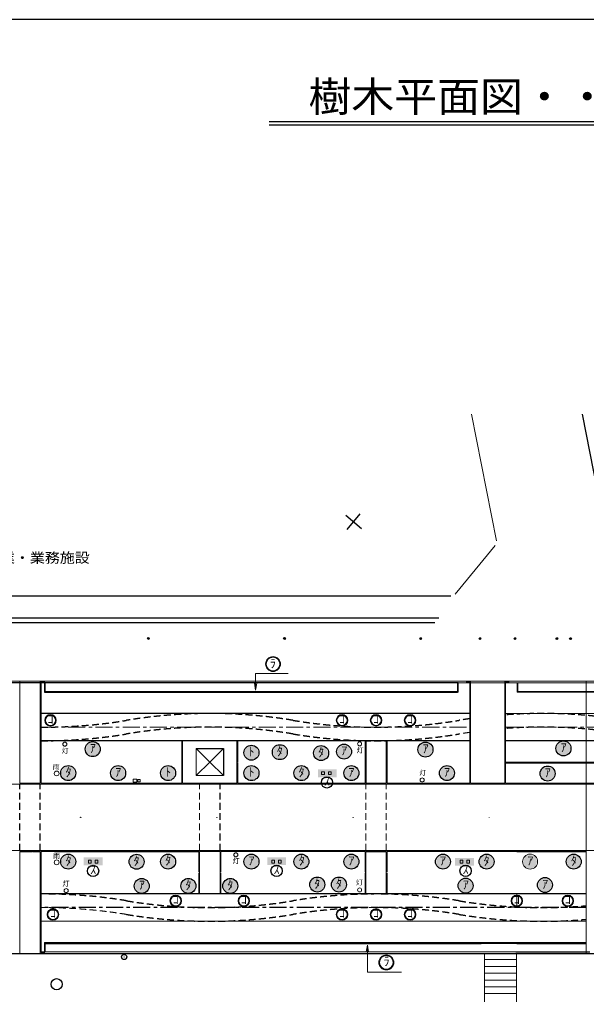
# Model space of a CAD drawing. Units: millimetres, scale not verified. Extents: x -200250 to 200250, y -138500 to 140234.
# Drawn here: x -64340 to 18932, y -2924 to 140234 of the extents above; entities that cross this region are included whole.
import ezdxf
from ezdxf.enums import TextEntityAlignment as Align

# ---------------------------------------------------------------- set-up
doc = ezdxf.new("R2010")
doc.units = ezdxf.units.MM
doc.header["$LTSCALE"] = 500
doc.header["$PDMODE"] = 32
doc.header["$PDSIZE"] = 250
doc.linetypes.add('CHAIN1', pattern=[8, 5, -1, 1, -1])
doc.linetypes.add('DASHED2', pattern=[3, 2, -1])
for name, color, linetype in [('0-0_現況', 4, 'Continuous'), ('1-0_現況', 4, 'Continuous'), ('1-1_ｺﾝﾀｰ', 4, 'Continuous'), ('1-6_計画区域', 4, 'Continuous'), ('1-C_公園CL', 4, 'Continuous'), ('2-1_流域', 4, 'Continuous'), ('2-4', 4, 'Continuous'), ('8-0_計画管', 94, 'Continuous')]:
    doc.layers.add(name, color=color, linetype=linetype)
doc.layers.add('1-3_現況4', color=7, linetype='Continuous', lineweight=9)
doc.styles.add('ＭＳ ゴシック', font='')
doc.styles.get('ＭＳ ゴシック').set_extended_font_data('MS Gothic')

msp = doc.modelspace()

# ---------------------------------------------------------------- hatches: boundary and pattern name
at = {"layer": '8-0_計画管'}
for points in [[(-52587, 33101.8, 1), (-54587, 33101.8, 1)], [(-29273.1, 32583, 1), (-31273.1, 32583, 1)], [(-25106.1, 32657, 1), (-27106.1, 32657, 1)], [(-19039.4, 32522.2, 1), (-21039.4, 32522.2, 1)], [(-15681.3, 32734.8, 1), (-17681.3, 32734.8, 1)], [(-3716.4, 33038.2, 1), (-5716.4, 33038.2, 1)], [(16550.9, 33206.7, 1), (14550.9, 33206.7, 1)], [(-56190.2, 29583, 1), (-58190.2, 29583, 1)], [(-48851.7, 29583, 1), (-50851.7, 29583, 1)], [(-41513.1, 29583, 1), (-43513.1, 29583, 1)], [(-29273.1, 29583, 1), (-31273.1, 29583, 1)], [(-21934.6, 29583, 1), (-23934.6, 29583, 1)], [(-14596, 29583, 1), (-16596, 29583, 1)], [(-557.9, 29583, 1), (-2557.9, 29583, 1)], [(14214.1, 29521.7, 1), (12214.1, 29521.7, 1)], [(-56190.2, 16582.7, 1), (-58190.2, 16582.7, 1)], [(-46144.5, 16569, 1), (-48144.5, 16569, 1)], [(-41513.1, 16582.7, 1), (-43513.1, 16582.7, 1)], [(-29273.1, 16582.7, 1), (-31273.1, 16582.7, 1)], [(-21934.6, 16582.7, 1), (-23934.6, 16582.7, 1)], [(-14596, 16582.7, 1), (-16596, 16582.7, 1)], [(-1144.2, 16582.7, 1), (-3144.2, 16582.7, 1)], [(5255.8, 16582.7, 1), (3255.8, 16582.7, 1)], [(11655.8, 16582.7, 1), (9655.8, 16582.7, 1)], [(18055.5, 16583, 1), (16055.5, 16583, 1)], [(-45389, 13018.1, 1), (-47389, 13018.1, 1)], [(-38534.9, 13022.6, 1), (-40534.9, 13022.6, 1)], [(-32378.3, 13022.6, 1), (-34378.3, 13022.6, 1)], [(-19608.3, 13222.4, 1), (-21608.3, 13222.4, 1)], [(-16417.7, 13222.4, 1), (-18417.7, 13222.4, 1)], [(2181.2, 13055.9, 1), (181.2, 13055.9, 1)], [(13834.3, 13154.2, 1), (11834.3, 13154.2, 1)]]:
    msp.add_hatch(color=256, dxfattribs=at).paths.add_polyline_path(points)

# ---------------------------------------------------------------- linework, layer by layer
at = {"layer": '0-0_現況'}
for p, q in [((-27660.8, 125274.4), (27660.9, 125274.4)), ((-27660.8, 124774.3), (27660.9, 124774.3))]:
    msp.add_line(p, q, dxfattribs=at)
at = {"layer": '0-0_現況', "color": 5}
msp.add_lwpolyline([(200250, -138500), (200250, 140233.6), (-200250, 140233.6), (-200250, -138500)], close=True, dxfattribs=at)
at = {"layer": '1-0_現況'}
for p, q in [((22239.9, 62312.9), (18355.8, 82303)), ((-16421.9, 67442.3), (-14121.1, 65517.2)), ((-16234.2, 65329.3), (-14309.1, 67630.3)), ((-987.4, 55582.8), (-117941.9, 55583.8))]:
    msp.add_line(p, q, dxfattribs=at)
for centre, radius in [((-45421.8, 49374.8), 37.6), ((-25420.8, 49356.9), 37.6), ((-5421.3, 49339), 37.6), ((3284.7, 49331.2), 37.6), ((8429.6, 49326.6), 37.6), ((14578.2, 49321.1), 37.6), ((16579.1, 49319.4), 37.6), ((-19183.6, 28212.4), 825.7), ((-53524.5, 15229.4), 825.7), ((-26590.3, 15234.5), 825.7), ((1168.7, 15234.5), 825.7)]:
    msp.add_circle(centre, radius, dxfattribs=at)
at = {"layer": '1-0_現況', "color": 2}
for centre, radius in [((-55350.5, 23082.9), 9), ((-55350.5, 23082.9), 9), ((-35350.5, 23082.9), 9), ((-35350.5, 23082.9), 9), ((-15350.6, 23082.9), 9), ((-48973.9, 2583.5), 375), ((-48973.9, 2583.5), 15)]:
    msp.add_circle(centre, radius, dxfattribs=at)
at = {"layer": '1-0_現況'}
for p in [(-45421.8, 49374.8), (-25420.8, 49356.9), (-5421.3, 49339), (3284.7, 49331.2), (8429.6, 49326.6), (14578.2, 49321.1), (16579.1, 49319.4)]:
    msp.add_point(p, dxfattribs=at)
at = {"layer": '1-1_ｺﾝﾀｰ'}
for p, q in [((-60570.5, 41583), (-30.4, 41583)), ((8869.5, 41583), (14649.4, 41583)), ((-60570.5, 4583), (3455.1, 4583)), ((8695.1, 4583), (14649.4, 4583))]:
    msp.add_line(p, q, dxfattribs=at)
at = {"layer": '1-3_現況4', "color": 4}
for p, q in [((2056.1, 82303.5), (5694.8, 63670)), ((5528.3, 63012.4), (-349.1, 55870.5)), ((65739.1, 43083), (-121852.8, 43082.6)), ((-64300.5, 42842.7), (-64300.5, 43082.7)), ((-61300.5, 42842.7), (-61300.5, 43082.7)), ((-60903.4, 42962.7), (-61208.3, 42962.7)), ((-60903.4, 42990.1), (-60903.4, 42938.9)), ((-60844.4, 43007.8), (-60844.4, 42921.2)), ((-60785.4, 43035.3), (-60785.4, 42893.7)), ((-60690.5, 42842.7), (-60690.5, 43082.7)), ((-29666.8, 44185.5), (-29666.8, 41783.4)), ((-29666.8, 44185.5), (-24862.7, 44185.5)), ((1309.5, 42842.9), (1309.5, 43082.9)), ((1416.5, 42892.8), (1416.5, 43034.4)), ((1475.6, 42920.3), (1475.6, 43006.9)), ((1534.6, 42938), (1534.6, 42989.1)), ((1534.6, 42965.3), (1839.5, 42965.3)), ((1919.5, 42842.9), (1919.5, 43082.9)), ((6919.5, 42842.9), (6919.5, 43082.9)), ((7315.3, 42962.7), (7010.4, 42962.7)), ((7315.3, 42990.1), (7315.3, 42938.9)), ((7374.3, 43007.8), (7374.3, 42921.2)), ((7433.3, 43035.3), (7433.3, 42893.7)), ((7529.5, 42842.9), (7529.5, 43082.9)), ((18867.5, 43082.9), (18867.5, 3083.6)), ((-64300.5, 28083), (-64300.5, 42842.8)), ((-61300.5, 28083), (-61300.5, 42842.7)), ((-61180.5, 34332.8), (-61180.5, 42842.8)), ((-60690.5, 42842.7), (-60690.5, 41463)), ((-60570.5, 42842.7), (-60570.5, 41583)), ((-29666.8, 41783.4), (-29840.5, 42768.2)), ((-29666.8, 41783.4), (-29493.2, 42768.2)), ((-30.4, 41583), (-30.4, 42842.9)), ((89.5, 42842.9), (89.5, 41463)), ((89.5, 42842.9), (24649.5, 42842.9)), ((1799.5, 37586.3), (1799.5, 42842.9)), ((1919.5, 28083), (1919.5, 42842.9)), ((6919.5, 28083), (6919.5, 42842.9)), ((7039.5, 38159.9), (7039.5, 42842.9)), ((8749.5, 41463), (8749.5, 42842.9)), ((8869.5, 41583), (8869.5, 42842.9)), ((8869.5, 41583), (24529.5, 41583)), ((-30.4, 41463), (89.5, 41463)), ((8749.5, 41463), (24529.5, 41463)), ((1799.5, 37586.3), (1799.5, 34333)), ((7039.5, 38333), (24529.5, 38333)), ((7039.5, 31203), (7039.5, 38159.9)), ((-61180.5, 28083), (-61180.5, 34332.9)), ((-40513.1, 28083), (-40513.1, 34332.9)), ((-38393.1, 33207.9), (-38393.1, 29207.9)), ((-13596, 34333), (-13596, 28083)), ((-10476, 34333), (-10476, 28083)), ((-10356, 34333), (-10356, 28083)), ((1799.5, 34333), (1799.5, 28083)), ((7039.5, 31083), (7039.5, 28083)), ((-34393.1, 29207.9), (-38393.1, 29207.9)), ((-18965.6, 29783), (-18565.6, 29783)), ((-64300.5, 27963), (-125388.9, 27963)), ((-64300.5, 27963), (24649.5, 27963)), ((-62430.2, 28083), (-62310.2, 28083)), ((-59310.2, 28083), (-59190.2, 28083)), ((-10356, 28083), (1799.5, 28083)), ((5089.6, 28083), (6919.5, 28083)), ((5089.6, 28083), (5209.5, 28083)), ((7039.5, 28083), (24529.5, 28083)), ((18867.5, 18083), (18867.5, 26773.2)), ((-125389.1, 18203), (-64300.5, 18203)), ((-64300.5, 18203), (-61300.5, 18203)), ((-64300.5, 18083), (-64300.5, 3323.1)), ((-62430.2, 18083), (-62310.2, 18083)), ((-61300.5, 18203), (24649.5, 18203)), ((-61300.5, 18083), (-61300.5, 9899.9)), ((-61180.5, 18083), (-61180.5, 3323.2)), ((-61180.5, 18083), (-59310.2, 18083)), ((-59310.2, 18083), (-59190.2, 18083)), ((-38013.1, 15083), (-38013.1, 18083)), ((-37893.1, 11833), (-37893.1, 18083)), ((-37893.1, 18083), (-34893.1, 18083)), ((-34893.1, 11833), (-34893.1, 18083)), ((-34773.1, 18083), (-13595.9, 18083)), ((-13595.9, 15083), (-13595.9, 18083)), ((-10476, 11833), (-10476, 18083)), ((-10355.9, 15083), (-10355.9, 18083)), ((8695.1, 18083), (-10355.9, 18083)), ((18867.5, 18083), (18867.5, 4703)), ((-53220.9, 16382.7), (-53220.9, 16782.7)), ((-52820.9, 16382.7), (-53220.9, 16382.7)), ((-38013.1, 11833), (-38013.1, 14963)), ((-13595.9, 11833), (-13595.9, 14963)), ((-10355.9, 11833), (-10355.9, 14963)), ((-40393.2, 11833), (-42393.2, 11833)), ((8695.1, 11833), (8695.1, 9926.2)), ((-61300.5, 9899.9), (-61300.5, 3323.2)), ((-12976.1, 9833.1), (-10976.1, 9833.1)), ((18867.5, 7833), (-61180.5, 7833)), ((-60690.5, 4703), (3455.1, 4703)), ((-60690.5, 3323.2), (-60690.5, 4703)), ((-60570.5, 3323.2), (-60570.5, 4583)), ((-13243.7, 4317.2), (-13417.4, 3332.4)), ((-13243.7, 4317.2), (-13070.1, 3332.4)), ((-13243.7, 368.1), (-13243.7, 4317.2)), ((3455.1, 4703), (8695.1, 4703)), ((3455.1, 4583), (8695.1, 4583)), ((18867.5, 4583), (18867.5, 3323.6)), ((-64300.5, 3323.1), (-64300.5, 3083.1)), ((-61300.5, 3323.2), (-61300.5, 3083.2)), ((-60903.4, 3203.1), (-61208.3, 3203.1)), ((-61180.5, 3323.2), (-60690.5, 3323.2)), ((-60903.4, 3175.8), (-60903.4, 3226.9)), ((-60844.4, 3158.1), (-60844.4, 3244.6)), ((-60785.3, 3130.5), (-60785.3, 3272.2)), ((-60690.5, 3323.2), (-60690.5, 3083.2)), ((8575.1, 3323.5), (-60570.5, 3323.5)), ((3935.4, 3082.5), (3935.4, -10585.6)), ((8663.1, -15457.2), (8663.1, 3082.7)), ((3935.4, 2202.7), (8663.1, 2202.7)), ((-13243.7, 368.1), (-8223.9, 368.1)), ((3935.4, 1202.7), (8663.1, 1202.7)), ((3935.4, 202.7), (8663.1, 202.7)), ((3935.4, -797.3), (8663.1, -797.3)), ((3935.4, -1797.3), (8663.1, -1797.3)), ((3935.4, -2797.3), (8663.1, -2797.3))]:
    msp.add_line(p, q, dxfattribs=at)
at = {"layer": '1-3_現況4', "color": 4, "linetype": 'CHAIN1'}
for p, q in [((-61180.5, 36333), (1799.5, 36333)), ((7039.5, 36333), (24649.5, 36333))]:
    msp.add_line(p, q, dxfattribs=at)
at = {"layer": '1-3_現況4', "color": 4, "linetype": 'DASHED2'}
for p, q in [((-37893.1, 18203), (-37893.1, 27963)), ((-13476, 18203), (-13476, 27963)), ((-10476, 18203), (-10476, 27963))]:
    msp.add_line(p, q, dxfattribs=at)
at = {"layer": '1-3_現況4'}
msp.add_line((3935.4, 2717.4), (3935.4, 3082.5), dxfattribs=at)
at = {"layer": '1-3_現況4', "color": 4}
for points in [[(-47130.5, 28273.1), (-47630.5, 28273.1), (-47630.5, 28673), (-47130.5, 28673)], [(-46605.5, 28298.1), (-46955.5, 28298.1), (-46955.5, 28648.1), (-46605.5, 28648.1)], [(-19965.6, 29783), (-19565.6, 29783), (-19565.6, 29383), (-19965.6, 29383)], [(-54220.9, 16782.7), (-53820.9, 16782.7), (-53820.9, 16382.7), (-54220.9, 16382.7)], [(-27303.8, 16782.7), (-26903.8, 16782.7), (-26903.8, 16382.7), (-27303.8, 16382.7)], [(-26303.8, 16782.7), (-25903.8, 16782.7), (-25903.8, 16382.7), (-26303.8, 16382.7)], [(355.8, 16782.7), (755.8, 16782.7), (755.8, 16382.7), (355.8, 16382.7)], [(1355.8, 16782.7), (1755.8, 16782.7), (1755.8, 16382.7), (1355.8, 16382.7)]]:
    msp.add_lwpolyline(points, close=True, dxfattribs=at)
for points in [[(-18565.6, 29783), (-18565.6, 29383), (-18965.6, 29383), (-18965.6, 29783)], [(-53220.9, 16782.7), (-52820.9, 16782.7), (-52820.9, 16382.7)]]:
    msp.add_lwpolyline(points, dxfattribs=at)
at = {"layer": '1-3_現況4'}
for centre in [(-45390, 49332.7), (-25388.9, 49332.7), (-5389.4, 49332.7), (3316.6, 49332.7), (8461.5, 49332.7), (14610.1, 49332.7), (16611, 49332.8)]:
    msp.add_circle(centre, 37.6, dxfattribs=at)
at = {"layer": '1-3_現況4', "color": 4}
for centre, radius in [((-27104.6, 45598.1), 1100), ((-27104.6, 45598.1), 1000), ((-59790.7, 37332.8), 850), ((-59790.7, 37332.8), 750), ((-16976.1, 37332.8), 850), ((-16976.1, 37332.8), 750), ((-11976.1, 37332.8), 850), ((-11976.1, 37332.8), 750), ((-6976.1, 37332.8), 850), ((-6976.1, 37332.8), 750), ((-57680.5, 33833), 300), ((-14396, 33883), 300), ((-58880.5, 29533), 350), ((-5200.5, 28583), 300), ((-32573.1, 17583), 300), ((10655.8, 16582.7), 1100), ((-58880.5, 16483), 350), ((-57480.5, 12333), 300), ((-41393.2, 10833), 850), ((-41393.2, 10833), 750), ((-31393.2, 10833), 850), ((-31393.2, 10833), 750), ((-14395.9, 12433), 300), ((8694.9, 10833.1), 850), ((8694.9, 10833.1), 750), ((16185.9, 10833.1), 850), ((16185.9, 10833.1), 750), ((-59420, 8833), 850), ((-59420, 8833), 750), ((-16976.1, 8833.1), 850), ((-16976.1, 8833.1), 750), ((-11976, 8833.1), 850), ((-11976, 8833.1), 750), ((-6976.1, 8833.1), 850), ((-6976.1, 8833.1), 750), ((-10465.8, 1780.7), 1100), ((-10465.8, 1780.7), 1000)]:
    msp.add_circle(centre, radius, dxfattribs=at)
at = {"layer": '1-3_現況4', "color": 2}
for centre, radius in [((-55350.5, 23082.9), 9), ((-55350.5, 23082.9), 9), ((-35350.5, 23082.9), 9), ((-35350.5, 23082.9), 9), ((4649.5, 23083), 9), ((18867.5, 23083), 9), ((18867.5, 23083), 9), ((-48973.9, 2583.5), 375), ((-48973.9, 2583.5), 15)]:
    msp.add_circle(centre, radius, dxfattribs=at)
at = {"layer": '1-3_現況4', "color": 4, "linetype": 'DASHED2'}
for centre, start, end in [((12441, -38666.6), 98.15706, 99.36836), ((-60810, -65166.8), 80.63179, 90.28305)]:
    msp.add_arc(centre, 75000, start, end, dxfattribs=at)
at = {"layer": '1-3_現況4', "color": 4}
for p in [(-45390, 49332.7), (-25388.9, 49332.7), (-5389.4, 49332.7), (3316.6, 49332.7), (8461.5, 49332.7), (14610.1, 49332.7), (16611, 49332.8)]:
    msp.add_point(p, dxfattribs=at)
at = {"layer": '1-6_計画区域'}
msp.add_lwpolyline([(-125389.3, 6618.8), (-121852.7, 3082.8), (65739.2, 3083.8)], dxfattribs=at)
at = {"layer": '1-C_公園CL'}
for p, q in [((-118274.5, 52373.9), (-2778.7, 52373.9)), ((-117558.7, 51704.1), (-3331.4, 51704.1))]:
    msp.add_line(p, q, dxfattribs=at)
at = {"layer": '2-1_流域'}
for p, q in [((89.5, 42842.9), (-121242.7, 42842.6)), ((-60570.5, 41583), (-30.4, 41583)), ((-60690.5, 41463), (-30.4, 41463)), ((1799.5, 38333), (-61180.5, 38332.9)), ((1799.5, 34333), (-61180.5, 34332.8)), ((-40393.1, 28083), (-40393.1, 34332.9)), ((-36393.1, 31207.9), (-38393.1, 33207.9)), ((-38393.1, 33207.9), (-34393.1, 33207.9)), ((-36393.1, 31207.9), (-34393.1, 33207.9)), ((-34393.1, 33207.9), (-34393.1, 29207.9)), ((-32393.1, 28083), (-32393.1, 34332.9)), ((-32273.1, 31203), (-32273.1, 34332.9)), ((-13476, 34332.9), (-13476, 28083)), ((24649.5, 34333), (7039.5, 34333)), ((-36393.1, 31207.9), (-38393.1, 29207.9)), ((-36393.1, 31207.9), (-34393.1, 29207.9)), ((-32273.1, 28083), (-32273.1, 31083)), ((7039.5, 31203), (24529.5, 31203)), ((7039.5, 31083), (24529.5, 31083)), ((-64300.5, 28083), (-62430.2, 28083)), ((-62310.2, 28083), (-61300.5, 28083)), ((-61180.5, 28083), (-59310.2, 28083)), ((-59190.2, 28083), (-40513.1, 28083)), ((-40393.1, 28083), (-32393.1, 28083)), ((-32273.1, 28083), (-13596, 28083)), ((-13476, 28083), (-10476, 28083)), ((1919.5, 28083), (5089.6, 28083)), ((-64300.5, 18083), (-62430.2, 18083)), ((-62310.2, 18083), (-61300.5, 18083)), ((-59190.2, 18083), (-38013.1, 18083)), ((-34773.1, 15083), (-34773.1, 18083)), ((-13476, 11833), (-13476, 18083)), ((-13476, 18083), (-10476, 18083)), ((8695.1, 18083), (18867.5, 18083)), ((-34773.1, 11833), (-34773.1, 14963)), ((-10356, 11833), (-10356, 14963)), ((18867.5, 11833), (-61180.5, 11833)), ((-60570.5, 4583), (3455.1, 4583)), ((8695.1, 4703), (18867.5, 4703)), ((8695.1, 4583), (18867.5, 4583)), ((8575.1, 3323.5), (19409.4, 3323.6))]:
    msp.add_line(p, q, dxfattribs=at)
at = {"layer": '2-1_流域', "linetype": 'DASHED2'}
for p, q in [((-64300.5, 18203), (-64300.5, 27963)), ((-61300.5, 18203), (-61300.5, 27963)), ((-34893.1, 18203), (-34893.1, 27963))]:
    msp.add_line(p, q, dxfattribs=at)
at = {"layer": '2-1_流域', "linetype": 'CHAIN1'}
msp.add_line((18867.5, 9833), (-61180.5, 9833), dxfattribs=at)
at = {"layer": '2-1_流域'}
for centre in [(-30273.1, 32583), (-57190.2, 29583), (-49851.7, 29583), (-42513.1, 29583), (-30273.1, 29583), (-22934.6, 29583), (-15596, 29583), (-1557.9, 29583), (-57190.2, 16582.7), (-42513.1, 16582.7), (-30273.1, 16582.7), (-22934.6, 16582.7), (-15596, 16582.7), (-2144.2, 16582.7), (4255.8, 16582.7), (17055.5, 16583)]:
    msp.add_circle(centre, 1100, dxfattribs=at)
at = {"layer": '2-1_流域', "linetype": 'DASHED2'}
for centre, start, end in [((-60810.2, 111332.6), 269.71712, 279.36832), ((-36393.1, -36666.7), 80.6317, 99.36836), ((-11976.1, 111332.7), 260.63171, 279.36832), ((12441, -36666.7), 98.15701, 99.36836), ((12441, -36666.7), 80.63173, 94.12881), ((-36393.1, -38666.7), 80.6317, 99.36836), ((12441, -38666.6), 80.6317, 94.11932), ((-60810.2, 109332.6), 269.71715, 279.36832), ((-11976.1, 109332.7), 260.63171, 279.36832), ((-60810, -63166.8), 90.37457, 90.37474), ((-60810, -63166.8), 80.63174, 90.28299), ((-60810, -63166.8), 80.63179, 90.28299), ((-11976, -63166.8), 80.63179, 99.36841), ((-36393.2, 84832.7), 260.63177, 279.36839), ((12440.8, 84832.6), 260.63177, 274.9156), ((-36393.2, 82832.7), 260.63177, 279.36839), ((-11975.9, -65166.7), 80.63179, 99.36841), ((12440.9, 82832.7), 260.63177, 274.9156)]:
    msp.add_arc(centre, 75000, start, end, dxfattribs=at)
at = {"layer": '2-4'}
msp.add_circle((-58889.2, -1416.6), 818.6, dxfattribs=at)
at = {"layer": '8-0_計画管', "color": 4}
for centre in [(-53587, 33101.8), (-26106.1, 32657), (-20039.4, 32522.2), (-16681.3, 32734.8), (-4716.4, 33038.2), (15550.9, 33206.7), (13214.1, 29521.7), (-47144.5, 16569), (-20608.3, 13222.4), (-17417.7, 13222.4), (-46389, 13018.1), (-39534.9, 13022.6), (-33378.3, 13022.6), (1181.2, 13055.9), (12834.3, 13154.2)]:
    msp.add_circle(centre, 1100, dxfattribs=at)
at = {"layer": '8-0_計画管', "color": 5}
for points in [[(-20513.8, 30128), (-17750.1, 30128), (-20513.8, 28982.1), (-17750.1, 28982.1)], [(-54913.5, 17206.5), (-52149.8, 17206.5), (-54913.5, 16060.6), (-52149.8, 16060.6)], [(-27965.4, 17231.5), (-25201.7, 17231.5), (-27965.4, 16085.5), (-25201.7, 16085.5)], [(-375.7, 17134.1), (2388, 17134.1), (-375.7, 15988.2), (2388, 15988.2)]]:
    msp.add_solid(points, dxfattribs=at)

# ---------------------------------------------------------------- texts
at = {"layer": '0-0_現況', "color": 7, "style": 'ＭＳ ゴシック', "width": 1.05}
msp.add_text('樹木平面図・・', height=4399, dxfattribs=at).set_placement((-21909.3, 125384.5), align=Align.BOTTOM_LEFT)
at = {"layer": '1-0_現況', "color": 2, "style": 'ＭＳ ゴシック', "width": 1.1}
msp.add_text('商業・業務施設', height=1466, dxfattribs=at).set_placement((-69418.4, 60027.4), align=Align.BOTTOM_LEFT)
at = {"layer": '1-0_現況', "color": 2, "style": 'ＭＳ ゴシック'}
for p in [(-19620, 27363.9), (-53960.9, 14380.9), (-27026.7, 14386.1), (732.3, 14386.1)]:
    msp.add_text('ｽ', height=1283, dxfattribs=at).set_placement(p, align=Align.BOTTOM_LEFT)
at = {"layer": '1-3_現況4', "color": 2, "style": 'ＭＳ ゴシック'}
for rotation, p in [(359.999, (-27568.7, 44659.7)), (359.998, (-10871.5, 912.4))]:
    msp.add_text('ﾗ', height=1283, rotation=rotation, dxfattribs=at).set_placement(p, align=Align.BOTTOM_LEFT)
at = {"layer": '1-3_現況4', "style": 'ＭＳ ゴシック'}
for s, rotation, p in [('灯', 0.105, (-58139.5, 32287)), ('灯', 0.105, (-14839.7, 32342.6)), ('雨', 0.105, (-59458.9, 29918)), ('灯', 0.105, (-5612.8, 29063.1)), ('雨', 0.105, (-59400.2, 16838.5)), ('灯', 0.105, (-33058.4, 16096.3)), ('灯', 0.105, (-58028.3, 12777.1)), ('灯', 0.104, (-14907.5, 12948.2))]:
    msp.add_text(s, height=733.1, rotation=rotation, dxfattribs=at).set_placement(p, align=Align.BOTTOM_LEFT)
at = {"layer": '1-3_現況4', "color": 2, "style": 'ＭＳ ゴシック'}
for s, p in [('ﾀ', (-57574.2, 28691.7)), ('ﾀ', (-23361.3, 28691.7)), ('ﾀ', (-57574.2, 15667.7)), ('ﾀ', (-42947.3, 15717.8)), ('ﾀ', (-23311.2, 15717.8)), ('ｱ', (-2587.6, 15703.9)), ('ﾀ', (3815.1, 15667.7)), ('ｱ', (10240.6, 15703.9)), ('ﾀ', (16653.1, 15674.1)), ('ｺ', (8257.5, 9958.1))]:
    msp.add_text(s, height=1283, dxfattribs=at).set_placement(p, align=Align.BOTTOM_LEFT)
at = {"layer": '2-1_流域', "color": 2, "style": 'ＭＳ ゴシック'}
for rotation, p in [(359.999, (-60228.3, 36457.8)), (0.001, (-17413.6, 36457.8)), (359.999, (-12413.7, 36457.8)), (359.999, (-7413.6, 36457.8)), (359.998, (-41830.7, 9958)), (0.001, (-31830.7, 9958)), (0.002, (-59857.6, 7958)), (0.001, (-12413.6, 7958.1)), (0.001, (-7413.6, 7958.1))]:
    msp.add_text('ｺ', height=1283, rotation=rotation, dxfattribs=at).set_placement(p, align=Align.BOTTOM_LEFT)
for s, p in [('ﾄ', (-30710.6, 31708)), ('ｱ', (-50289.2, 28708)), ('ﾄ', (-42950.6, 28708)), ('ﾄ', (-30710.6, 28708)), ('ｱ', (-16033.5, 28708)), ('ｱ', (-1995.4, 28708)), ('ｱ', (-30710.6, 15707.7)), ('ｱ', (-16033.5, 15707.7)), ('ｺ', (15748.5, 9958.1)), ('ｺ', (-17413.6, 7958.1))]:
    msp.add_text(s, height=1283, dxfattribs=at).set_placement(p, align=Align.BOTTOM_LEFT)
at = {"layer": '8-0_計画管', "color": 2, "style": 'ＭＳ ゴシック'}
for s, p in [('ｱ', (-54002.2, 32223)), ('ﾀ', (-26546.8, 31742)), ('ﾀ', (-20480.1, 31607.2)), ('ｱ', (-17096.5, 31856)), ('ｱ', (-5131.6, 32159.3)), ('ｱ', (15135.7, 32327.8)), ('ｱ', (12798.9, 28642.9)), ('ﾀ', (-47585.1, 15654)), ('ｱ', (-46804.2, 12139.2)), ('ﾀ', (-39975.6, 12107.6)), ('ﾀ', (-33819, 12107.6)), ('ﾀ', (-21049, 12307.4)), ('ﾀ', (-17858.3, 12307.4)), ('ｱ', (766, 12177)), ('ｱ', (12419.1, 12275.3))]:
    msp.add_text(s, height=1283, dxfattribs=at).set_placement(p, align=Align.BOTTOM_LEFT)

doc.saveas('drawing.dxf')
